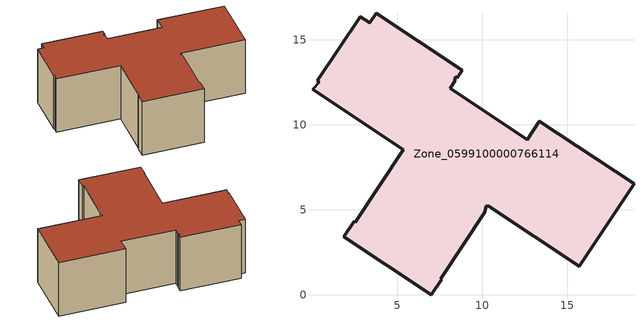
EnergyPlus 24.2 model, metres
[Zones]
Zone_0599100000766114
 floor ground (C_G): 8.42,12.82 8.39,12.56 8.11,12.13 12.65,9.13 13.35,10.2 18.92,6.52 15.71,1.67 10.37,5.2 10.25,5.22 10.14,4.85 7.55,0.95 7.61,0.91 7,0 1.87,3.41 2.47,4.32 2.53,4.28 5.35,8.53 0.02,12.08 0.41,12.51 0.31,12.57 2.84,16.34 3.38,16 3.76,16.56 8.81,13.2 8.52,12.76 z1.63
 wall outside (C_F): 1.87,3.41 7,0 7.61,0.91 7.55,0.95 10.14,4.85 10.25,5.22 10.37,5.2 15.71,1.67 18.92,6.52 13.35,10.2 12.65,9.13 8.11,12.13 8.39,12.56 8.42,12.82 8.52,12.76 8.81,13.2 3.76,16.56 3.38,16 2.84,16.34 0.31,12.57 0.41,12.51 0.02,12.08 5.35,8.53 2.53,4.28 2.47,4.32 1.87,3.41 z1.63:7.75
 roof outside (C_R): 10.37,5.2 15.71,1.67 18.92,6.52 13.35,10.2 12.65,9.13 8.11,12.13 8.39,12.56 8.42,12.82 8.52,12.76 8.81,13.2 3.76,16.56 3.38,16 2.84,16.34 0.31,12.57 0.41,12.51 0.02,12.08 5.35,8.53 2.53,4.28 2.47,4.32 1.87,3.41 7,0 7.61,0.91 7.55,0.95 10.14,4.85 10.25,5.22 z7.75
[BUILDING]
Pand.0599100000766114: North Axis=0; Terrain=City; Loads Convergence Tolerance Value=0.04; Temperature Convergence Tolerance Value=0.4; Solar Distribution=FullExterior; Maximum Number of Warmup Days=25; Minimum Number of Warmup Days=1
[Site:Location]
Rotterdam.The.Hague.AP_ZH_NLD Design_Conditions: Latitude=51.96; Longitude=4.45; Time Zone=1; Elevation=-4.5
[SITE:GROUNDTEMPERATURE:BUILDINGSURFACE]
18, 18, 18, 18, 18, 18, 18, 18, 18, 18, 18, 18
[MATERIAL] Thermal Absorptance=0.9; Solar Absorptance=0.7; Visible Absorptance=0.7
Name | Roughness | Thickness | Conductivity | Density | Specific Heat
G.D.2006-2014 | MediumSmooth | 0.15 | 0.06 | 540 | 1210
F.D.2006-2014 | Rough | 0.3 | 0.12 | 1920 | 840
R.D.2006-2014 | MediumRough | 0.2 | 0.08 | 1500 | 1000
[CONSTRUCTION]
C_G: G.D.2006-2014
C_F: F.D.2006-2014
C_R: R.D.2006-2014
[ZONE]
Zone_0599100000766114: Type=1; Multiplier=1; Ceiling Height=Autocalculate; Volume=Autocalculate; Floor Area=autocalculate; Part of Total Floor Area=Yes
[ZONEINFILTRATION:DESIGNFLOWRATE]
Infil_Zone_0599100000766114: Zone or ZoneList or Space or SpaceList=Zone_0599100000766114; Schedule=AlwaysOn; Design Flow Rate Calculation Method=Flow/Area; Flow Rate per Floor Area=0.0021; Constant Term Coefficient=1; Temperature Term Coefficient=0; Velocity Term Coefficient=0; Velocity Squared Term Coefficient=0
[HVACTEMPLATE:ZONE:IDEALLOADSAIRSYSTEM]
Zone_0599100000766114: Maximum Heating Supply Air Temperature=50; Minimum Cooling Supply Air Temperature=13; Maximum Heating Supply Air Humidity Ratio=0.0156; Minimum Cooling Supply Air Humidity Ratio=0.0077; Heating Limit=NoLimit; Cooling Limit=NoLimit; Dehumidification Control Type=ConstantSensibleHeatRatio; Cooling Sensible Heat Ratio=0.7; Dehumidification Setpoint=60; Humidification Control Type=None; Humidification Setpoint=30; Outdoor Air Method=None; Outdoor Air Flow Rate per Person=0.00944; Outdoor Air Flow Rate per Zone Floor Area=0; Outdoor Air Flow Rate per Zone=0; Demand Controlled Ventilation Type=None; Outdoor Air Economizer Type=NoEconomizer; Heat Recovery Type=None; Sensible Heat Recovery Effectiveness=0.7; Latent Heat Recovery Effectiveness=0.65
[ZONECONTROL:THERMOSTAT]
ThermostatControl_Zone_0599100000766114: Zone or ZoneList=Zone_0599100000766114; Control Type Schedule=DualSetpointControlType; Control 1=Thermostat_Zone_0599100000766114; Temperature Difference Between Cutout And Setpoint=0
[THERMOSTATSETPOINT:DUALSETPOINT]
Thermostat_Zone_0599100000766114: Heating Setpoint Temperature Schedule=HeatingSetpoint_Zone_0599100000766114; Cooling Setpoint Temperature Schedule=CoolingSetpoint_Zone_0599100000766114
[SCHEDULE:COMPACT]
HeatingSetpoint_Zone_0599100000766114: Through: 12/31, For: AllDays, Until: 24:00, 21
CoolingSetpoint_Zone_0599100000766114: Through: 12/31, For: AllDays, Until: 24:00, 24
DualSetpointControlType: Through: 12/31, For: AllDays, Until: 24:00, 4
AlwaysOn: Through: 12/31, For: AllDays, Until: 24:00, 1
